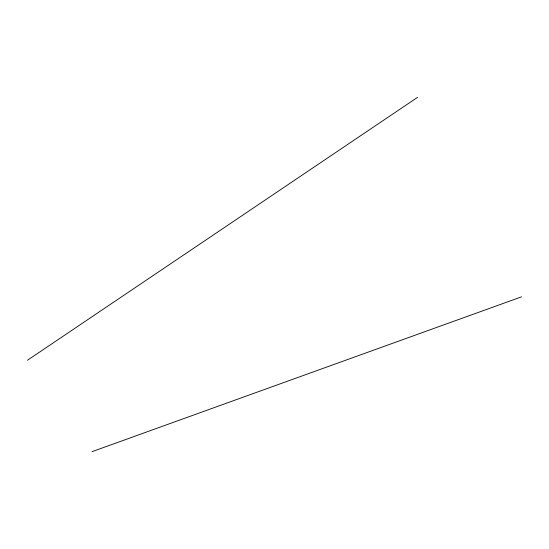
<?xml version="1.0" encoding="UTF-8"?>
<svg xmlns="http://www.w3.org/2000/svg" width="549" height="549" viewBox="0 0 549 549"><rect width="100%" height="100%" fill="white"/><g stroke="black" fill="none" stroke-linecap="round" stroke-linejoin="round"><path stroke-width="0.82" d="M27.45 360.261L417.569 97.338M92.04 451.662L521.55 296.831"/></g></svg>
